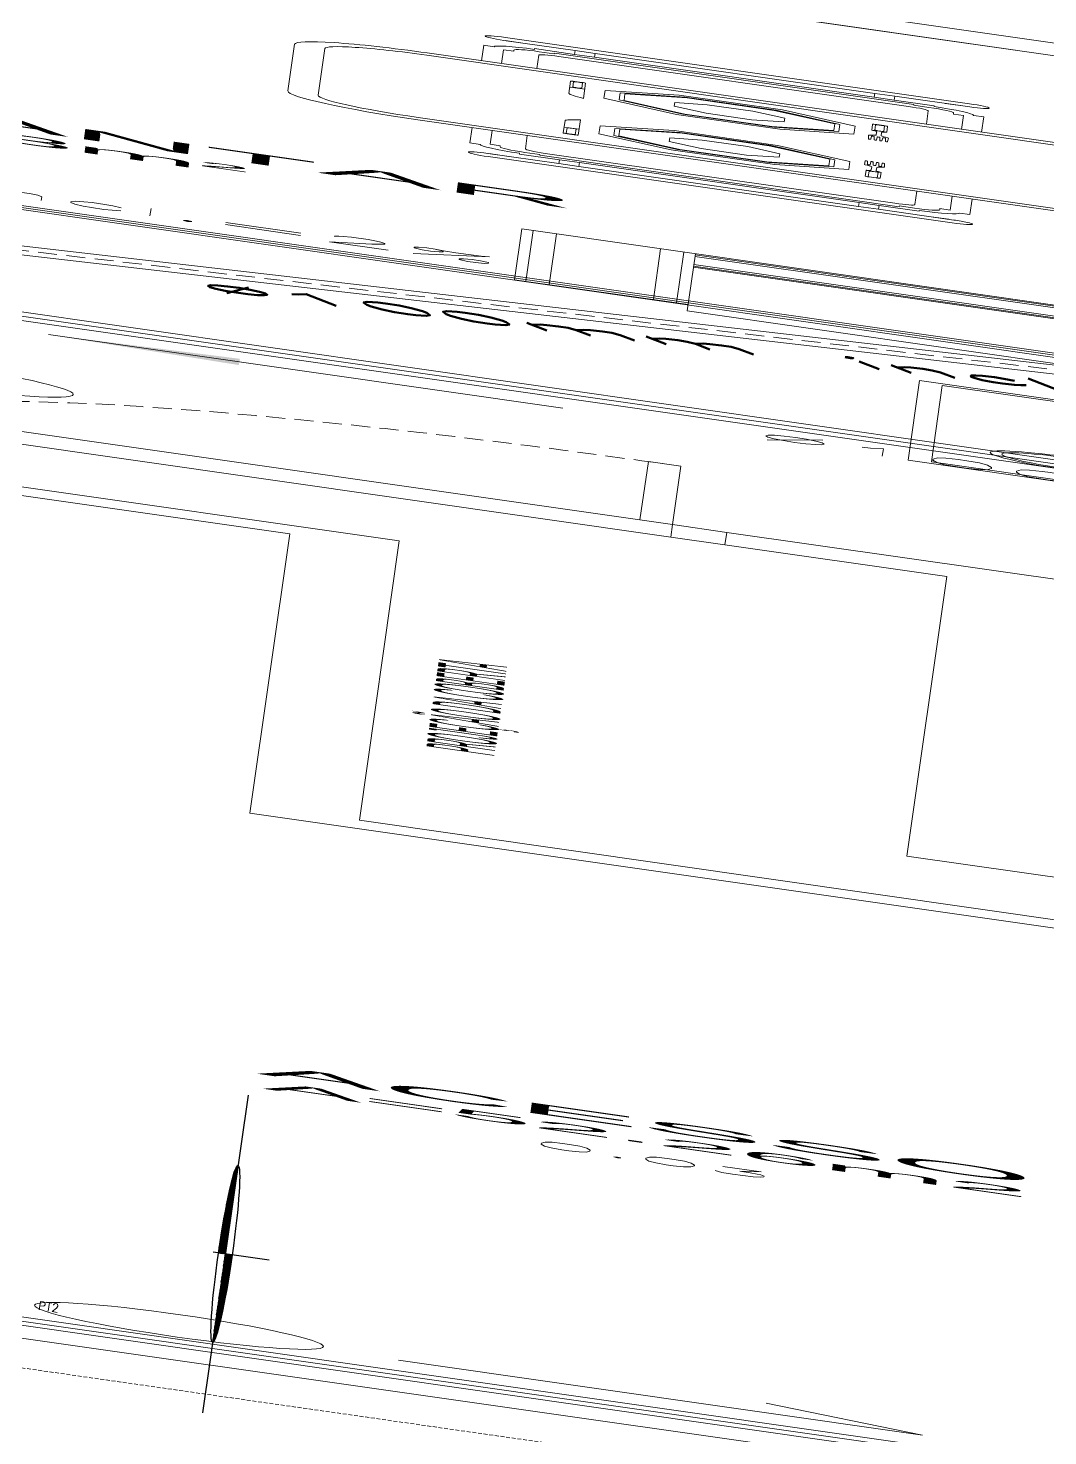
# Model space of a CAD drawing. Header units: millimetres. Extents: x -361192058 to 101130107379, y -14071650034 to 19218552450.
# Drawn here: x -135764.4 to -135709.1, y 43084.5 to 43161 of the extents above; entities that cross this region are included whole.
import ezdxf
from ezdxf.enums import TextEntityAlignment as Align

# ---------------------------------------------------------------- set-up
doc = ezdxf.new("R2010")
doc.units = ezdxf.units.MM
doc.header["$LTSCALE"] = 0.5
doc.linetypes.add('HIDDEN', pattern=[0.375, 0.25, -0.125])
doc.linetypes.add('HIDDEN2', pattern=[0.1875, 0.125, -0.0625])
for name, color, linetype in [('02', 2, 'Continuous'), ('08', 8, 'Continuous'), ('ARCO', 7, 'HIDDEN2'), ('CONEXAO_ESGOTO', 7, 'Continuous'), ('DIVERSOS', 4, 'Continuous'), ('ESQUADRIAS', 3, 'Continuous'), ('MOBIL-I', 251, 'Continuous'), ('parede', 2, 'Continuous'), ('PISO', 8, 'Continuous'), ('PORTAS', 3, 'Continuous'), ('proj', 8, 'HIDDEN'), ('PROJEÇÃO', 8, 'HIDDEN2'), ('TEXTO2', 3, 'Continuous'), ('TUBULAÇÃO_ESGOTO', 6, 'Continuous'), ('TXT_0', 7, 'Continuous')]:
    doc.layers.add(name, color=color, linetype=linetype)
doc.styles.add('ADITIVOCAD', font='ROMANS.shx')
doc.styles.add('ROMANS', font='romans', dxfattribs={"height": 0.1})
doc.styles.add('SANSSERIF', font='sas_____.pfb', dxfattribs={"height": 1})
doc.styles.get("Standard").update_dxf_attribs({"font": 'txt.shx', "height": 0.12})

# ---------------------------------------------------------------- blocks, each defined once
blk = doc.blocks.new('Adc_nivelpl')
h = blk.add_hatch()
h.set_pattern_fill('_U', color=256, scale=0.005, angle=45, style=0, double=1)
h.set_pattern_definition([(45, (-5.877251356752964, -3.516193633681341), (-0.003535533905932738, 0.003535533905932738), []), (135, (-5.877251356752964, -3.516193633681341), (-0.003535533905932738, -0.003535533905932737), [])])
h.paths.add_polyline_path([(0.1953835274855766, -0.08651460522138166, 0.4142135623730929), (0.08651460522138166, -0.1953835274855757), (0.1953835274855766, -0.1953835274855749)])
h.paths.add_polyline_path([(0.1953835274855766, -0.1953835274855757), (0.1953835274855766, -0.3042524497497698, 0.4142135623730941), (0.3042524497497698, -0.1953835274855757)])
for p, q in [((0.1953835274855766, 0), (0.1953835274855766, -0.3907670549711515)), ((0.8957507412484205, -0.1953835274855757), (0, -0.1953835274855757))]:
    blk.add_line(p, q)
blk.add_circle((0.1953835274855766, -0.1953835274855757), 0.1088689222641945)
at = {"flags": 8}
blk.add_attdef('NIVEL', (0.3641930709649657, -0.1500507892694136), '', height=0.1, dxfattribs=at)
blk = doc.blocks.new('APROVADO QUADRA 21.2 MBVII')
at = {"layer": '02', "color": 8, "lineweight": 18}
blk.add_line((4498.993705451112, 2444.888517252662), (4498.993705451112, 2441.388517252652), dxfattribs=at)
at = {"layer": '08', "color": 8, "linetype": 'HIDDEN2', "lineweight": 18, "ltscale": 0.2}
blk.add_line((4481.84370545111, 2448.088517252662), (4481.84370545111, 2441.388517252662), dxfattribs=at)
at = {"layer": '08', "color": 8, "lineweight": 18}
for p, q in [((4482.193705451108, 2444.504781744626), (4482.19370545111, 2447.554781744626)), ((4482.343705451111, 2447.554781744625), (4482.34370545111, 2444.504781744625))]:
    blk.add_line(p, q, dxfattribs=at)
at = {"layer": 'ARCO', "color": 8, "lineweight": 18}
blk.add_arc((4499.143705451109, 2444.825478358575), 0.8000000000004093, 269.9999999999739, 359.9999999999479, dxfattribs=at)
at = {"layer": 'CONEXAO_ESGOTO', "lineweight": 18}
blk.add_line((4494.027059516098, 2444.902909583465), (4494.02747792696, 2445.377470646528), dxfattribs=at)
blk.add_solid([(4494.02747792696, 2445.377470646528), (4493.989799943829, 2445.201458233366), (4494.064845478606, 2445.20139206724)], dxfattribs=at)
at = {"layer": 'ESQUADRIAS', "color": 8, "lineweight": 18}
for p, q in [((4482.393470860318, 2444.243967581139), (4482.393470860318, 2447.243967581139)), ((4482.443470860318, 2447.243967581139), (4482.443470860318, 2444.243967581139)), ((4482.567252948827, 2444.928274229468), (4482.567252948827, 2444.444725346161)), ((4482.567252948827, 2444.444725346161), (4482.680453686135, 2444.590028344227))]:
    blk.add_line(p, q, dxfattribs=at)
at = {"layer": 'MOBIL-I', "color": 8, "lineweight": 18}
for p, q in [((4497.852081391743, 2445.192509693325), (4497.292756806522, 2445.192509693325)), ((4497.852081391743, 2445.164543464064), (4497.292756806522, 2445.164543464065)), ((4497.171569813057, 2445.071322699861), (4497.171569813057, 2443.399926860904)), ((4497.199536042318, 2445.071322699861), (4497.199536042318, 2443.399926860904)), ((4497.945302155947, 2445.071322699861), (4497.945302155947, 2443.399926860905)), ((4497.973268385207, 2445.071322699861), (4497.973268385207, 2443.399926860905)), ((4497.171569813057, 2445.021178029709), (4496.986992699934, 2445.021178029709)), ((4496.986992699934, 2445.011773609736), (4496.986992699934, 2445.021178029709)), ((4497.973268385207, 2445.021178029709), (4498.15784549833, 2445.021178029709)), ((4498.15784549833, 2445.011773609736), (4498.15784549833, 2445.021178029709)), ((4496.894704143373, 2444.984139095453), (4496.894704143373, 2445.002596872743)), ((4497.171569813057, 2445.002720318397), (4497.005450411247, 2445.002720318397)), ((4497.005450411247, 2444.993315898424), (4497.005450411247, 2445.002720318397)), ((4497.973268385207, 2445.002720318397), (4498.139387787018, 2445.002720318397)), ((4498.139387787018, 2444.993315898424), (4498.139387787018, 2445.002720318397)), ((4498.250134054892, 2444.984139095453), (4498.250134054892, 2445.002596872743)), ((4496.991607127762, 2444.993315898424), (4497.005450411247, 2444.993315898424)), ((4498.153231070502, 2444.993315898424), (4498.139387787018, 2444.993315898424)), ((4496.940848421654, 2444.937942764487), (4496.940848421654, 2444.974858187111)), ((4496.95007727731, 2444.974858187111), (4496.940848421654, 2444.974858187111)), ((4496.968534988622, 2444.970243759283), (4496.968534988622, 2444.956400475799)), ((4497.010064839074, 2444.970243759283), (4497.171569813057, 2444.970243759283)), ((4498.13477335919, 2444.970243759283), (4497.973268385207, 2444.970243759283)), ((4498.176303209642, 2444.970243759283), (4498.176303209642, 2444.956400475799)), ((4498.194760920955, 2444.974858187111), (4498.203989776611, 2444.974858187111)), ((4498.203989776611, 2444.937942764487), (4498.203989776611, 2444.974858187111)), ((4496.063956503601, 2444.963187443814), (4495.454769003602, 2444.963187443814)), ((4495.454769003602, 2444.963187443814), (4495.454769003602, 2444.802874943814)), ((4496.063956503601, 2443.563124943814), (4496.063956503601, 2444.963187443814)), ((4496.959306132966, 2444.624512800813), (4496.959306132966, 2444.956400475799)), ((4496.968534988622, 2444.956400475799), (4496.959306132966, 2444.956400475799)), ((4498.176303209642, 2444.956400475799), (4498.185532065299, 2444.956400475799)), ((4498.185532065299, 2444.624512800813), (4498.185532065299, 2444.956400475799)), ((4496.063956503602, 2444.952499943814), (4495.454769003602, 2444.952499943814)), ((4496.991607127762, 2444.95178604797), (4496.991607127762, 2444.629127228641)), ((4498.153231070502, 2444.95178604797), (4498.153231070502, 2444.629127228641)), ((4496.063956503602, 2444.931124943814), (4495.454769003602, 2444.931124943814)), ((4496.940848421654, 2444.937942764487), (4496.894704143373, 2444.937942764487)), ((4496.940848421654, 2444.919485053174), (4496.940848421654, 2444.937942764487)), ((4497.258504792182, 2444.934328284598), (4497.258504792182, 2444.927868085639)), ((4497.261273448879, 2444.932482513467), (4497.261273448879, 2444.92971385677)), ((4497.262196334445, 2444.938019826861), (4497.409912582752, 2444.938019826861)), ((4497.264042105576, 2444.935251170164), (4497.326798324038, 2444.935251170164)), ((4497.329566980734, 2444.932482513467), (4497.329566980734, 2444.92971385677)), ((4497.332335637431, 2444.938019826861), (4497.332335637431, 2444.924176543377)), ((4497.88264186382, 2444.938019826861), (4497.734925615512, 2444.938019826861)), ((4497.812502560833, 2444.938019826861), (4497.812502560833, 2444.924176543377)), ((4497.815271217531, 2444.932482513467), (4497.815271217531, 2444.92971385677)), ((4497.880796092689, 2444.935251170164), (4497.818039874227, 2444.935251170164)), ((4497.883564749386, 2444.932482513467), (4497.883564749386, 2444.92971385677)), ((4497.886333406082, 2444.934328284598), (4497.886333406082, 2444.927868085639)), ((4498.203989776611, 2444.919485053174), (4498.203989776611, 2444.937942764487)), ((4498.203989776611, 2444.937942764487), (4498.250134054892, 2444.937942764487)), ((4496.940848421654, 2444.919485053174), (4496.894704143373, 2444.919485053174)), ((4496.940848421654, 2444.661428223437), (4496.940848421654, 2444.919485053174)), ((4497.262196334445, 2444.924176543377), (4497.443081905305, 2444.924176543377)), ((4497.264042105576, 2444.926945200074), (4497.326798324038, 2444.926945200074)), ((4497.88264186382, 2444.924176543377), (4497.70175629296, 2444.924176543377)), ((4497.880796092689, 2444.926945200074), (4497.818039874227, 2444.926945200074)), ((4498.203989776611, 2444.661428223437), (4498.203989776611, 2444.919485053174)), ((4498.203989776611, 2444.919485053174), (4498.250134054892, 2444.919485053174)), ((4496.063956503602, 2444.834937443813), (4495.454769003602, 2444.834937443813)), ((4496.063956503602, 2444.802874943814), (4495.379956503602, 2444.802874943814)), ((4495.379956503601, 2444.802874943814), (4495.379956503601, 2443.723437443814)), ((4496.063956503602, 2444.813562443814), (4495.454769003602, 2444.813562443814)), ((4495.903644003601, 2443.723437443814), (4495.903644003601, 2444.802874943814)), ((4495.914331503601, 2443.723437443814), (4495.914331503601, 2444.802874943814)), ((4495.935706503601, 2443.723437443814), (4495.9357065036, 2444.802874943814)), ((4496.031894003601, 2443.723437443814), (4496.031894003601, 2444.802874943814)), ((4496.053269003601, 2443.723437443814), (4496.053269003601, 2444.802874943814)), ((4496.940848421654, 2444.661428223437), (4496.894704143373, 2444.661428223437)), ((4496.940848421654, 2444.642970512125), (4496.940848421654, 2444.661428223437)), ((4497.39817210503, 2444.661567434988), (4497.440550629607, 2444.661246614711)), ((4497.443081905305, 2444.660192335496), (4497.443081905305, 2444.660173877784)), ((4497.70175629296, 2444.660192335496), (4497.70175629296, 2444.660173877784)), ((4497.746666093234, 2444.661567434988), (4497.704287568657, 2444.661246614711)), ((4498.203989776611, 2444.642970512125), (4498.203989776611, 2444.661428223437)), ((4498.203989776611, 2444.661428223437), (4498.250134054892, 2444.661428223437)), ((4497.258504792182, 2444.655568678812), (4497.258504792182, 2444.649108479853)), ((4497.261273448879, 2444.655568678812), (4497.261273448879, 2444.649108479853)), ((4497.262196334445, 2444.659260221074), (4497.330997258753, 2444.659260221074)), ((4497.262196334445, 2444.656491564378), (4497.325459945359, 2444.656491564378)), ((4497.262196334445, 2444.648185594287), (4497.325459945359, 2444.648185594287)), ((4497.328228602057, 2444.653722907681), (4497.328228602057, 2444.650954250984)), ((4497.330997258754, 2444.64541693759), (4497.330997258754, 2444.659260221074)), ((4497.346178920915, 2444.654645793246), (4497.383094343541, 2444.654645793246)), ((4497.346178920915, 2444.650031365418), (4497.383094343541, 2444.650031365418)), ((4497.401552054853, 2444.657599027056), (4497.401552054853, 2444.657537501352)), ((4497.401552054853, 2444.652369342185), (4497.401552054853, 2444.65230781648)), ((4497.401552054853, 2444.647139657313), (4497.401552054853, 2444.647078131608)), ((4497.404004321578, 2444.658798778292), (4497.440550629607, 2444.659119598569)), ((4497.404004321578, 2444.656337750117), (4497.440550629607, 2444.655998472128)), ((4497.404004321578, 2444.65356909342), (4497.440550629607, 2444.653889913697)), ((4497.404004321578, 2444.651108065245), (4497.440550629607, 2444.650787244968)), ((4497.404004321578, 2444.648339408548), (4497.440550629607, 2444.648697144248)), ((4497.443081905305, 2444.654962650624), (4497.443081905305, 2444.654944192913)), ((4497.443081905305, 2444.649732965752), (4497.443081905305, 2444.649714508041)), ((4497.70175629296, 2444.654962650624), (4497.70175629296, 2444.654944192913)), ((4497.70175629296, 2444.649732965752), (4497.70175629296, 2444.649714508041)), ((4497.740833876686, 2444.658798778292), (4497.704287568657, 2444.659119598569)), ((4497.740833876686, 2444.656337750117), (4497.704287568657, 2444.655998472128)), ((4497.740833876686, 2444.65356909342), (4497.704287568657, 2444.653889913697)), ((4497.740833876686, 2444.651108065245), (4497.704287568657, 2444.650787244968)), ((4497.740833876686, 2444.648339408548), (4497.704287568657, 2444.648697144248)), ((4497.743286143413, 2444.657599027056), (4497.743286143413, 2444.657537501352)), ((4497.743286143413, 2444.652369342185), (4497.743286143413, 2444.65230781648)), ((4497.743286143413, 2444.647139657313), (4497.743286143413, 2444.647078131608)), ((4497.79865927735, 2444.654645793246), (4497.761743854725, 2444.654645793246)), ((4497.79865927735, 2444.650031365418), (4497.761743854725, 2444.650031365418)), ((4497.813840939511, 2444.64541693759), (4497.813840939511, 2444.659260221074)), ((4497.88264186382, 2444.659260221074), (4497.813840939511, 2444.659260221074)), ((4497.816609596208, 2444.653722907681), (4497.816609596208, 2444.650954250984)), ((4497.88264186382, 2444.656491564378), (4497.819378252905, 2444.656491564378)), ((4497.88264186382, 2444.648185594287), (4497.819378252905, 2444.648185594287)), ((4497.883564749386, 2444.655568678812), (4497.883564749386, 2444.649108479853)), ((4497.886333406082, 2444.655568678812), (4497.886333406082, 2444.649108479853)), ((4496.940848421654, 2444.642970512125), (4496.894704143373, 2444.642970512125)), ((4496.940848421654, 2444.6060550895), (4496.940848421654, 2444.642970512125)), ((4497.262196334445, 2444.64541693759), (4497.330997258754, 2444.64541693759)), ((4497.39817210503, 2444.643109723676), (4497.440550629607, 2444.643467459376)), ((4497.404004321578, 2444.645878380373), (4497.440550629607, 2444.645557560096)), ((4497.443081905305, 2444.64450328088), (4497.443081905305, 2444.644484823169)), ((4497.70175629296, 2444.64450328088), (4497.70175629296, 2444.644484823169)), ((4497.740833876686, 2444.645878380373), (4497.704287568657, 2444.645557560096)), ((4497.746666093235, 2444.643109723676), (4497.704287568657, 2444.643467459376)), ((4497.88264186382, 2444.64541693759), (4497.813840939511, 2444.64541693759)), ((4498.203989776611, 2444.6060550895), (4498.203989776611, 2444.642970512125)), ((4498.203989776611, 2444.642970512125), (4498.250134054892, 2444.642970512125)), ((4496.968534988622, 2444.624512800813), (4496.959306132966, 2444.624512800813)), ((4496.968534988622, 2444.610669517328), (4496.968534988622, 2444.624512800813)), ((4498.176303209642, 2444.610669517328), (4498.176303209642, 2444.624512800813)), ((4498.176303209642, 2444.624512800813), (4498.185532065299, 2444.624512800813)), ((4497.010064839074, 2444.610669517328), (4497.171569813057, 2444.610669517328)), ((4498.13477335919, 2444.610669517328), (4497.973268385207, 2444.610669517328)), ((4496.894704143373, 2444.578067995068), (4496.894704143373, 2444.596525772358)), ((4496.95007727731, 2444.6060550895), (4496.940848421654, 2444.6060550895)), ((4498.194760920955, 2444.6060550895), (4498.203989776611, 2444.6060550895)), ((4498.250134054892, 2444.578067995068), (4498.250134054892, 2444.596525772358)), ((4493.995004259734, 2444.583781193894), (4494.952497759241, 2444.583781193894)), ((4493.995004259734, 2444.583781193894), (4493.995004259735, 2443.942531193734)), ((4494.952497759241, 2443.942531193734), (4494.952497759241, 2444.583781193894)), ((4496.991607127762, 2444.587597378188), (4497.005450411247, 2444.587597378188)), ((4497.005450411247, 2444.587597378188), (4497.005450411247, 2444.578192958214)), ((4498.139387787018, 2444.587597378188), (4498.139387787018, 2444.578192958214)), ((4498.153231070502, 2444.587597378188), (4498.139387787018, 2444.587597378188)), ((4497.171569813057, 2444.578192958214), (4497.005450411247, 2444.578192958214)), ((4497.973268385207, 2444.578192958214), (4498.139387787018, 2444.578192958214)), ((4494.016379259734, 2444.562495664966), (4494.931122759241, 2444.562495664966)), ((4494.016379259734, 2444.562495664966), (4494.016379259734, 2443.963906193734)), ((4494.931122759241, 2443.963906193735), (4494.931122759241, 2444.562495664966)), ((4496.986992699934, 2444.569139666876), (4496.986992699934, 2444.559735246902)), ((4497.171569813057, 2444.559735246902), (4496.986992699934, 2444.559735246902)), ((4497.973268385207, 2444.559735246902), (4498.15784549833, 2444.559735246902)), ((4498.15784549833, 2444.569139666876), (4498.15784549833, 2444.559735246902)), ((4496.877169317626, 2444.555981341144), (4496.876246432061, 2444.555981341144)), ((4498.267668880639, 2444.555981341144), (4498.268591766204, 2444.555981341144))]:
    blk.add_line(p, q, dxfattribs=at)
for points in [[(4496.857788720748, 2444.574439052456), (4496.857788720748, 2445.002720318397, -0.4142135623730951), (4496.876246432061, 2445.021178029709), (4496.877169317626, 2445.021178029709, -0.4142135623730951), (4496.894704143373, 2445.003643203963), (4496.894704143373, 2444.937942764487, -0.4142135623730951)], [(4498.287049477516, 2444.574439052456), (4498.287049477516, 2445.002720318397, 0.4142135623730951), (4498.268591766204, 2445.021178029709), (4498.267668880639, 2445.021178029709, 0.4142135623730951), (4498.250134054892, 2445.003643203963), (4498.250134054892, 2444.937942764487, 0.4142135623730951)], [(4496.894704143373, 2444.937942764487), (4496.894704143373, 2444.919485053174, -0.4142135623730951)], [(4498.250134054892, 2444.937942764487), (4498.250134054892, 2444.919485053174, 0.4142135623730951)], [(4496.894704143373, 2444.919485053174), (4496.894704143373, 2444.661428223437, -0.4142135623730951)], [(4498.250134054892, 2444.919485053174), (4498.250134054892, 2444.661428223437, 0.4142135623730951)], [(4496.894704143373, 2444.661428223437), (4496.894704143373, 2444.642970512125, -0.4142135623730951)], [(4498.250134054892, 2444.661428223437), (4498.250134054892, 2444.642970512125, 0.4142135623730951)], [(4496.894704143373, 2444.642970512125), (4496.894704143373, 2444.57351616689, -0.4142135623730951), (4496.877169317626, 2444.555981341144)], [(4498.250134054892, 2444.642970512125), (4498.250134054892, 2444.57351616689, 0.4142135623730951), (4498.267668880639, 2444.555981341144)], [(4496.876246432061, 2444.555981341144, -0.4142135623730951), (4496.857788720748, 2444.574439052456, -0.4142135623730951)], [(4498.268591766204, 2444.555981341144, 0.4142135623730951), (4498.287049477516, 2444.574439052456, 0.4142135623730951)]]:
    blk.add_lwpolyline(points, format="xyb", dxfattribs=at)
for points in [[(4497.407977179727, 2444.905695260522), (4497.475553910704, 2444.838118529545), (4497.475553910704, 2444.742550600096), (4497.407977179727, 2444.674973869118), (4497.312409250278, 2444.674973869118), (4497.2448325193, 2444.742550600096), (4497.2448325193, 2444.838118529545), (4497.312409250278, 2444.905695260522)], [(4497.736861018538, 2444.905695260522), (4497.669284287561, 2444.838118529545), (4497.669284287561, 2444.742550600096), (4497.736861018538, 2444.674973869118), (4497.832428947987, 2444.674973869118), (4497.900005678965, 2444.742550600096), (4497.900005678965, 2444.838118529545), (4497.832428947987, 2444.905695260522)], [(4497.40224310396, 2444.891851977038), (4497.46171062722, 2444.832384453778), (4497.46171062722, 2444.748284675863), (4497.40224310396, 2444.688817152603), (4497.318143326044, 2444.688817152603), (4497.258675802785, 2444.748284675863), (4497.258675802785, 2444.832384453778), (4497.318143326044, 2444.891851977038)], [(4497.742595094305, 2444.891851977038), (4497.683127571045, 2444.832384453778), (4497.683127571045, 2444.748284675863), (4497.742595094305, 2444.688817152603), (4497.82669487222, 2444.688817152603), (4497.88616239548, 2444.748284675863), (4497.88616239548, 2444.832384453778), (4497.82669487222, 2444.891851977038)], [(4497.400331745371, 2444.88723754921), (4497.457096199391, 2444.830473095189), (4497.457096199391, 2444.750196034452), (4497.400331745371, 2444.693431580431), (4497.320054684634, 2444.693431580431), (4497.263290230612, 2444.750196034452), (4497.263290230612, 2444.830473095189), (4497.320054684634, 2444.88723754921)], [(4497.744506452894, 2444.88723754921), (4497.687741998873, 2444.830473095189), (4497.687741998873, 2444.750196034452), (4497.744506452894, 2444.693431580431), (4497.824783513631, 2444.693431580431), (4497.881547967652, 2444.750196034452), (4497.881547967652, 2444.830473095189), (4497.824783513631, 2444.88723754921)], [(4497.381218159481, 2444.841093270929), (4497.410951921111, 2444.8113595093), (4497.410951921111, 2444.769309620342), (4497.381218159481, 2444.739575858712), (4497.339168270523, 2444.739575858712), (4497.309434508893, 2444.769309620342), (4497.309434508893, 2444.8113595093), (4497.339168270523, 2444.841093270929)], [(4497.763620038783, 2444.841093270929), (4497.733886277154, 2444.8113595093), (4497.733886277154, 2444.769309620342), (4497.763620038783, 2444.739575858712), (4497.805669927741, 2444.739575858712), (4497.835403689372, 2444.769309620342), (4497.835403689372, 2444.8113595093), (4497.805669927741, 2444.841093270929)]]:
    blk.add_lwpolyline(points, close=True, dxfattribs=at)
for radius in [0.07733746221251073, 0.06664996221251021]:
    blk.add_circle((4494.225525755914, 2444.433206388927), radius, dxfattribs=at)
for centre, radius, start, end in [((4497.292756806522, 2445.071322699861), 0.1211869934645636, 89.99999999994789, 179.9999999999479), ((4497.852081391743, 2445.071322699861), 0.1211869934645636, 359.9999999999479, 89.99999999997395), ((4497.292756806522, 2445.071322699861), 0.09322076420351047, 89.99999999994789, 179.9999999999479), ((4497.852081391743, 2445.071322699861), 0.09322076420351047, 359.9999999999479, 89.99999999997395), ((4496.986992699934, 2444.974858187111), 0.03691542262459051, 90, 180), ((4498.15784549833, 2444.974858187111), 0.03691542262459051, 0, 90), ((4496.991607127762, 2444.970243759283), 0.02307213914036906, 90, 180), ((4498.153231070502, 2444.970243759283), 0.02307213914036906, 0, 90), ((4497.010064839074, 2444.95178604797), 0.01845771131229524, 90, 180), ((4498.13477335919, 2444.95178604797), 0.01845771131229524, 0, 90), ((4497.262196334445, 2444.934328284598), 0.003691542262459048, 90, 180), ((4497.264042105576, 2444.932482513467), 0.002768656696844286, 90, 180), ((4497.326798324038, 2444.932482513467), 0.002768656696844286, 0, 90), ((4497.406223228485, 2444.882520449803), 0.05562186790073259, 48.49654492660753, 86.19682430330975), ((4497.73861496978, 2444.882520449803), 0.05562186790073259, 93.80317569668698, 131.5034550734479), ((4497.818039874227, 2444.932482513467), 0.002768656696844286, 90, 180), ((4497.880796092689, 2444.932482513467), 0.002768656696844286, 0, 90), ((4497.88264186382, 2444.934328284598), 0.003691542262459048, 0, 90), ((4497.262196334445, 2444.927868085639), 0.003691542262459048, 180, 270), ((4497.264042105576, 2444.92971385677), 0.002768656696844286, 180, 270), ((4497.326798324038, 2444.92971385677), 0.002768656696844286, 270, 0), ((4497.818039874227, 2444.92971385677), 0.002768656696844286, 180, 270), ((4497.880796092689, 2444.92971385677), 0.002768656696844286, 270, 0), ((4497.88264186382, 2444.927868085639), 0.003691542262459048, 270, 0), ((4497.374712330516, 2444.68871392365), 0.03508412249880027, 283.8223264696947, 307.3865813941541), ((4497.39817210503, 2444.658014914393), 0.003552520595447096, 90, 127.3865813941567), ((4497.440996475991, 2444.658751193662), 0.002534936924395525, 34.64652179477289, 100.1299112325066), ((4497.440996475991, 2444.661615019618), 0.00253493692439597, 259.8700887674934, 325.3534782052271), ((4497.703841722274, 2444.658751193662), 0.002534936924395525, 79.87008876749343, 145.3534782052271), ((4497.703841722274, 2444.661615019618), 0.00253493692439597, 214.6465217947729, 280.1299112325066), ((4497.746666093234, 2444.658014914393), 0.003552520595447096, 52.61341860584336, 90), ((4497.770125867749, 2444.68871392365), 0.03508412249880027, 232.6134186058433, 256.1776735303053), ((4497.262196334445, 2444.655568678812), 0.003691542262459048, 90, 180), ((4497.262196334445, 2444.649108479853), 0.003691542262459048, 180, 270), ((4497.262196334445, 2444.655568678812), 0.0009228855656138375, 90, 180), ((4497.262196334445, 2444.649108479853), 0.0009228855656138375, 180, 270), ((4497.325459945359, 2444.653722907681), 0.002768656696844286, 0, 90), ((4497.325459945359, 2444.650954250984), 0.002768656696844286, 270, 0), ((4497.330997258753, 2444.655707700479), 0.003552520595447096, 50.6394565922645, 90), ((4497.344212576706, 2444.67181889976), 0.01728531448545123, 230.6394565922645, 276.5319982655162), ((4497.344212576706, 2444.632858258905), 0.01728531448545123, 83.46800173448382, 129.3605434069765), ((4497.374712330516, 2444.615963235015), 0.03508412249880027, 52.61341860617816, 76.17767353030533), ((4497.40386608365, 2444.655975266895), 0.002826893407251219, 87.19706090640234, 144.9425588502434), ((4497.40386608365, 2444.659161261514), 0.002826893407251849, 215.0574411496992, 272.8029390935977), ((4497.40386608365, 2444.650745582022), 0.002826893407251219, 87.19706090640234, 144.9425588502434), ((4497.40386608365, 2444.653931576642), 0.002826893407254674, 215.0574411498302, 272.8029390935977), ((4497.40386608365, 2444.645515897151), 0.002826893407251219, 87.19706090640234, 144.9425588502434), ((4497.40386608365, 2444.648701891771), 0.002826893407251849, 215.0574411496992, 272.8029390935977), ((4497.441013288714, 2444.653518292234), 0.002522963685763637, 34.92368162173178, 100.5666519096935), ((4497.440996475991, 2444.656385334746), 0.002534936924395682, 259.87008876752, 325.3534782052858), ((4497.440996475991, 2444.648291823918), 0.002534936924395525, 34.64652179477289, 100.1299112325066), ((4497.441029978123, 2444.651162171647), 0.002511201918834772, 258.9956163085185, 324.7964910757173), ((4497.70382490955, 2444.653518292234), 0.002522963685763637, 79.43334809030648, 145.0763183782682), ((4497.703841722274, 2444.656385334746), 0.002534936924395682, 214.6465217947142, 280.12991123248), ((4497.703841722274, 2444.648291823918), 0.002534936924395525, 79.87008876749343, 145.3534782052271), ((4497.703808220142, 2444.651162171647), 0.002511201918834772, 215.2035089242828, 281.0043836914815), ((4497.740972114615, 2444.655975266895), 0.002826893407251219, 35.05744114975658, 92.80293909359766), ((4497.740972114615, 2444.659161261514), 0.002826893407251849, 267.1970609064024, 324.9425588503008), ((4497.740972114615, 2444.650745582022), 0.002826893407251219, 35.05744114975658, 92.80293909359766), ((4497.740972114615, 2444.653931576642), 0.002826893407254674, 267.1970609064024, 324.9425588501697), ((4497.740972114615, 2444.645515897151), 0.002826893407251219, 35.05744114975658, 92.80293909359766), ((4497.740972114615, 2444.648701891771), 0.002826893407251849, 267.1970609064024, 324.9425588503008), ((4497.770125867749, 2444.615963235015), 0.03508412249880027, 103.8223264696947, 127.3865813938218), ((4497.800625621559, 2444.67181889976), 0.01728531448545123, 263.4680017344838, 309.3605434077355), ((4497.800625621559, 2444.632858258905), 0.01728531448545123, 50.63945659302347, 96.53199826551617), ((4497.813840939511, 2444.655707700479), 0.003552520595447096, 90, 129.3605434077355), ((4497.819378252905, 2444.653722907681), 0.002768656696844286, 90, 180), ((4497.819378252905, 2444.650954250984), 0.002768656696844286, 180, 270), ((4497.88264186382, 2444.655568678812), 0.003691542262459048, 0, 90), ((4497.88264186382, 2444.655568678812), 0.0009228855656138375, 0, 90), ((4497.88264186382, 2444.649108479853), 0.003691542262459048, 270, 0), ((4497.88264186382, 2444.649108479853), 0.0009228855656138375, 270, 0), ((4497.330997258754, 2444.648969458186), 0.003552520595447096, 270, 309.3605434069221), ((4497.39817210503, 2444.646662244272), 0.003552520595447096, 232.6134186061782, 270), ((4497.440996475991, 2444.643062139047), 0.002534936924397756, 34.64652179466403, 100.1299112324273), ((4497.441029978123, 2444.645932486775), 0.002511201918836694, 258.995616308492, 324.7964910756436), ((4497.703841722274, 2444.643062139047), 0.002534936924397756, 79.87008876757265, 145.3534782052917), ((4497.703808220142, 2444.645932486775), 0.002511201918836694, 215.2035089243564, 281.004383691508), ((4497.746666093235, 2444.646662244272), 0.003552520595447096, 270, 307.3865813938218), ((4497.813840939511, 2444.648969458186), 0.003552520595447096, 230.6394565930779, 270), ((4497.010064839074, 2444.629127228641), 0.01845771131229524, 180, 270), ((4498.13477335919, 2444.629127228641), 0.01845771131229524, 270, 0), ((4496.991607127762, 2444.610669517328), 0.02307213914036906, 180, 270), ((4498.153231070502, 2444.610669517328), 0.02307213914036906, 270, 0), ((4496.986992699934, 2444.6060550895), 0.03691542262459051, 180, 270), ((4498.15784549833, 2444.6060550895), 0.03691542262459051, 270, 0)]:
    blk.add_arc(centre, radius, start, end, dxfattribs=at)
at = {"layer": 'parede', "color": 8, "lineweight": 18}
for p, q in [((4492.69370545111, 2444.533517252662), (4492.69370545111, 2444.738517252662)), ((4492.84370545111, 2444.738517252662), (4492.693705451109, 2444.738517252662)), ((4492.84370545111, 2444.338517252662), (4492.84370545111, 2444.738517252662)), ((4489.34370545111, 2444.188517252662), (4489.34370545111, 2444.533517252663)), ((4492.69370545111, 2444.533517252662), (4489.34370545111, 2444.533517252663))]:
    blk.add_line(p, q, dxfattribs=at)
at = {"layer": 'PISO', "color": 8, "lineweight": 18}
for p, q in [((4492.09370545111, 2447.138517252662), (4492.09370545111, 2445.133517252662)), ((4492.19370545111, 2447.038517252662), (4492.19370545111, 2445.033517252662)), ((4488.74370545111, 2445.133517252662), (4488.743705451109, 2441.388517252662)), ((4488.84370545111, 2445.033517252662), (4488.84370545111, 2441.388517252662)), ((4499.14370545111, 2444.988517252661), (4499.143705451105, 2444.188517252662)), ((4498.993705451112, 2444.825478358575), (4498.993705451112, 2444.188517252662))]:
    blk.add_line(p, q, dxfattribs=at)
for centre in [(4493.365920480211, 2445.480683731173), (4482.60036744337, 2445.131296971503)]:
    blk.add_circle(centre, 0.1333333333333334, dxfattribs=at)
at = {"layer": 'PORTAS', "color": 8, "lineweight": 18}
blk.add_lwpolyline([(4492.84370545111, 2444.788517252662), (4493.543705451109, 2444.788517252662), (4493.543705451109, 2444.818517252662), (4492.84370545111, 2444.818517252662)], close=True, dxfattribs=at)
blk.add_lwpolyline([(4492.84370545111, 2444.738517252662), (4492.84370545111, 2444.788517252662), (4492.69370545111, 2444.788517252662), (4492.69370545111, 2444.738517252662)], dxfattribs=at)
at = {"layer": 'proj', "color": 8, "linetype": 'ByBlock', "lineweight": 18}
for p, q in [((4492.69370545111, 2446.188517252662), (4492.69370545111, 2444.788517252662)), ((4492.84370545111, 2446.188517252662), (4492.84370545111, 2444.788517252662)), ((4492.09370545111, 2445.133517252662), (4488.74370545111, 2445.133517252662)), ((4492.193705451109, 2445.033517252662), (4488.843705451109, 2445.033517252662))]:
    blk.add_line(p, q, dxfattribs=at)
at = {"layer": 'PROJEÇÃO', "color": 8, "lineweight": 18}
blk.add_arc((4492.84370545111, 2444.788517252662), 0.7000000000000455, 0, 90, dxfattribs=at)
at = {"layer": 'TUBULAÇÃO_ESGOTO', "lineweight": 18}
for p, q in [((4495.450119974933, 2447.384676796798), (4495.450119974933, 2441.634709036008)), ((4495.500119974932, 2447.384676796798), (4495.500119974932, 2441.634709036008)), ((4495.398306727443, 2444.3521169615337), (4494.404189077816, 2447.1826169348055)), ((4494.148942905076, 2442.762278407113), (4494.148841747043, 2447.166048307313)), ((4494.198841747042, 2442.762278407113), (4494.198841747041, 2447.166048307313)), ((4494.248564424837, 2442.762278407113), (4494.248841747042, 2447.166048307313)), ((4495.303956728333, 2444.3189797065465), (4494.309839078706, 2447.1494796798183))]:
    blk.add_line(p, q, dxfattribs=at)
at = {"layer": 'TUBULAÇÃO_ESGOTO', "linetype": 'ByBlock', "lineweight": 18}
blk.add_line((4495.475119974933, 2447.384676796798), (4495.475119974933, 2441.507799036008), dxfattribs=at)
at = {"layer": 'TUBULAÇÃO_ESGOTO', "linetype": 'HIDDEN2', "lineweight": 18}
blk.add_line((4494.357014078261, 2447.166048307313), (4495.351131727888, 2444.33554833404), dxfattribs=at)
at = {"layer": 'TXT_0', "color": 8, "lineweight": 18}
ref = blk.add_blockref('Adc_nivelpl', (4485.425816044425, 2445.109899701823), dxfattribs=dict(at, xscale=0.75, yscale=0.75, zscale=0.75, rotation=270))
ref.add_attrib('NIVEL', '0.03', (4485.313277952473, 2444.836754898599), dxfattribs={"height": 0.07500000000000001, "rotation": 270, "style": 'ADITIVOCAD', "flags": 8})
at = {"color": 0, "lineweight": 13, "flags": 8}
for p in [(4700.724657799739, 2280.112525715252), (4699.57378630139, 2277.896413499706), (4702.354563138892, 2276.195041239209), (4703.672243349308, 2274.084986290777), (4699.84447394329, 2272.219426909525), (4703.048818763617, 2270.137026470893), (4703.087746051807, 2267.980265113006), (4700.652340375649, 2261.521648881858), (4700.700742594171, 2257.15925950577)]:
    blk.add_attdef('NIVEL', p, '', height=0.07500000000000001, dxfattribs=at)
for rotation, width, p in [(90, 0.7999999999988884, (4700.820527907887, 2275.752076380495)), (270, 0.5999999999989389, (4703.843667029373, 2274.902076380496)), (90, 0.7999999999988884, (4701.5574890138, 2268.502076380494)), (180, 0.5999999999989389, (4651.181659436375, 2236.193129894172))]:
    blk.add_attdef('$PORTA', text='', height=0.09000000000014552, rotation=rotation, dxfattribs=dict(at, width=width)).set_placement(p, align=Align.MIDDLE)
for p in [(4654.175996555586, 2240.463010622155), (4648.499009965404, 2240.192322980255), (4637.801231937738, 2239.384456547896), (4633.43884256165, 2239.336054329374), (4656.392108771131, 2239.312139123806), (4652.474624295089, 2237.682233784653), (4646.416609526773, 2236.987978159928), (4644.259848168886, 2236.949050871738), (4650.364569346656, 2236.364553574237)]:
    blk.add_attdef('NIVEL', p, '', height=0.07500000000000001, rotation=270, dxfattribs=at)
at = {"color": 0, "lineweight": 13, "width": 0.7999999999988884, "flags": 8}
for p in [(4652.031659436374, 2239.216269015658), (4644.781659436374, 2238.479307909745)]:
    blk.add_attdef('$PORTA', text='', height=0.09000000000014552, dxfattribs=at).set_placement(p, align=Align.MIDDLE)
at = {"layer": 'CONEXAO_ESGOTO', "lineweight": 18, "style": 'ROMANS'}
for s, rotation, p in [('incl.=2%%%', 269.9494834866852, (4495.591971836042, 2445.490188972334)), ('incl.=1%', 288.589202138722, (4495.012294917089, 2444.636214733808))]:
    blk.add_text(s, height=0.08999999999999998, rotation=rotation, dxfattribs=at).set_placement(p)
for rotation, p in [(288.589202138722, (4494.887358722945, 2445.007686689557)), (269.9494834866852, (4493.999334092072, 2444.488109712715))]:
    blk.add_text(' %%C100mm', height=0.08999999999999998, rotation=rotation, dxfattribs=at).set_placement(p, align=Align.CENTER)
at = {"layer": 'DIVERSOS', "color": 8, "lineweight": 18, "insert": (4482.656522171195, 2445.261085884964), "char_height": 0.1010632948918633, "width": 0.3730783110131157, "attachment_point": 1, "rotation": 270}
blk.add_mtext('{\\C3;PT2}', dxfattribs=at)
at = {"layer": 'PISO', "color": 8, "lineweight": 18, "style": 'SANSSERIF'}
blk.add_text('PROJEÇÃO DA COBERTA', height=0.06259835350931942, dxfattribs=at).set_placement((4489.820873878869, 2444.919755379622))
at = {"layer": 'TEXTO2', "color": 8, "lineweight": 18, "style": 'SANSSERIF'}
for s, p in [('ESTAR/JANTAR', (4496.382272610841, 2446.206773032979)), ('ACESSO', (4485.694386412032, 2445.093979748331))]:
    blk.add_text(s, height=0.12312, rotation=270, dxfattribs=at).set_placement(p)
at = {"layer": 'TXT_0', "color": 8, "lineweight": 18, "style": 'SANSSERIF'}
for s, p in [('A=21.53m²', (4496.226037839621, 2445.89446179436)), ('A=52.26m2', (4485.528259811955, 2445.086595362001))]:
    blk.add_text(s, height=0.09849599999999999, rotation=270, dxfattribs=at).set_placement(p)

msp = doc.modelspace()

# ---------------------------------------------------------------- block references
at = {"layer": '02', "color": 0, "lineweight": 30, "xscale": -4.574818403918471, "yscale": -59.40450511825884, "zscale": 4.574818403918471, "rotation": 261.8606972171988}
msp.add_blockref('APROVADO QUADRA 21.2 MBVII', (5129.041144779691, 2225.201435725194), dxfattribs=at)

doc.saveas('drawing.dxf')
